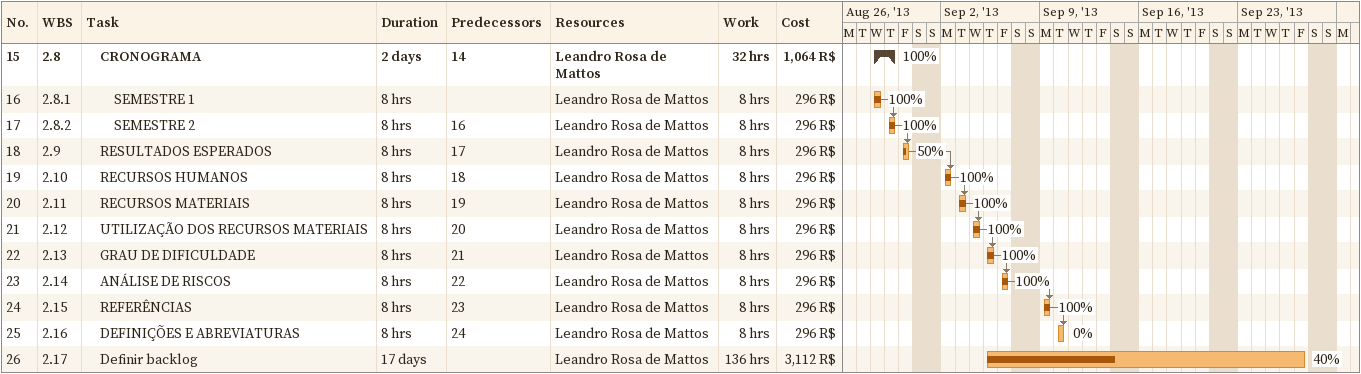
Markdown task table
| ID | WBS | Task | Duration | Start | Finish | Predecessors | Resources | % complete | Work (h) | Cost (R$) |
|---|---|---|---|---|---|---|---|---|---|---|
| 15 | 2.8 | **CRONOGRAMA** | 2d | 2013-08-28 | 2013-08-29 | 14 | Leandro Rosa de Mattos | 100 | 32 | 1064 |
| 16 | 2.8.1 | SEMESTRE 1 | 8h | 2013-08-28 | 2013-08-28 |  | Leandro Rosa de Mattos | 100 | 8 | 296 |
| 17 | 2.8.2 | SEMESTRE 2 | 8h | 2013-08-29 | 2013-08-29 | 16 | Leandro Rosa de Mattos | 100 | 8 | 296 |
| 18 | 2.9 | RESULTADOS ESPERADOS | 8h | 2013-08-30 | 2013-08-30 | 17 | Leandro Rosa de Mattos | 50 | 8 | 296 |
| 19 | 2.10 | RECURSOS HUMANOS | 8h | 2013-09-02 | 2013-09-02 | 18 | Leandro Rosa de Mattos | 100 | 8 | 296 |
| 20 | 2.11 | RECURSOS MATERIAIS | 8h | 2013-09-03 | 2013-09-03 | 19 | Leandro Rosa de Mattos | 100 | 8 | 296 |
| 21 | 2.12 | UTILIZAÇÃO DOS RECURSOS MATERIAIS | 8h | 2013-09-04 | 2013-09-04 | 20 | Leandro Rosa de Mattos | 100 | 8 | 296 |
| 22 | 2.13 | GRAU DE DIFICULDADE | 8h | 2013-09-05 | 2013-09-05 | 21 | Leandro Rosa de Mattos | 100 | 8 | 296 |
| 23 | 2.14 | ANÁLISE DE RISCOS | 8h | 2013-09-06 | 2013-09-06 | 22 | Leandro Rosa de Mattos | 100 | 8 | 296 |
| 24 | 2.15 | REFERÊNCIAS | 8h | 2013-09-09 | 2013-09-09 | 23 | Leandro Rosa de Mattos | 100 | 8 | 296 |
| 25 | 2.16 | DEFINIÇÕES E ABREVIATURAS | 8h | 2013-09-10 | 2013-09-10 | 24 | Leandro Rosa de Mattos | 0 | 8 | 296 |
| 26 | 2.17 | Definir backlog | 17d | 2013-09-05 | 2013-09-27 |  | Leandro Rosa de Mattos | 40 | 136 | 3112 |
